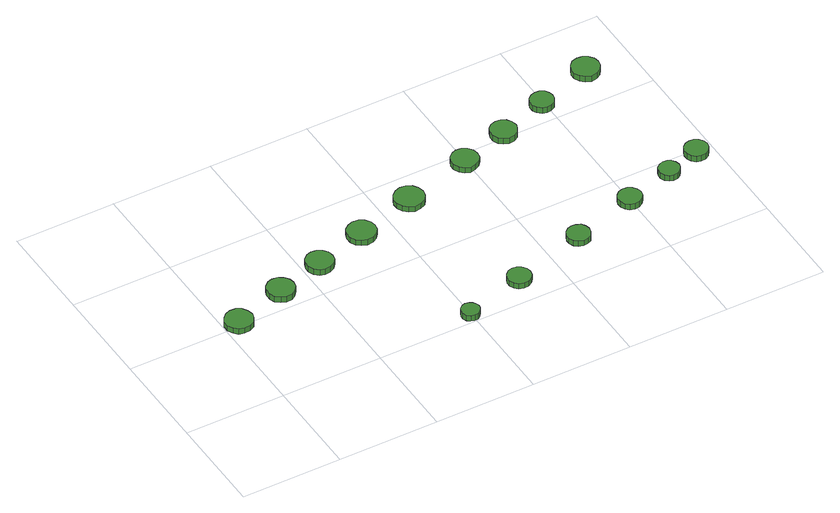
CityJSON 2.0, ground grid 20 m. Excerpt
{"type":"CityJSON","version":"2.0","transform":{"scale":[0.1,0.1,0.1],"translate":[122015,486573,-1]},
"CityObjects":{
"tree1":{"type":"SolitaryVegetationObject","attributes":{"function":"something"},"geometry":[{"type":"MultiSurface","lod":"1","boundaries":[[[0,1,2,3,4,5,6,7,8,9,10,11,12,13,14]],[[15,16,17,18,19,20,21,22,23,24,25,26,27,28,29]],[[0,29,28,1]],[[1,28,27,2]],[[2,27,26,3]],[[3,26,25,4]],[[4,25,24,5]],[[5,24,23,6]],[[6,23,22,7]],[[7,22,21,8]],[[8,21,20,9]],[[9,20,19,10]],[[10,19,18,11]],[[11,18,17,12]],[[12,17,16,13]],[[13,16,15,14]],[[14,15,29,0]]]}]},
"tree2":{"type":"SolitaryVegetationObject","attributes":{"function":"something"},"geometry":[{"type":"MultiSurface","lod":"1","boundaries":[[[30,31,32,33,34,35,36,37,38,39,40,41,42,43,44]],[[45,46,47,48,49,50,51,52,53,54,55,56,57,58,59]],[[30,59,58,31]],[[31,58,57,32]],[[32,57,56,33]],[[33,56,55,34]],[[34,55,54,35]],[[35,54,53,36]],[[36,53,52,37]],[[37,52,51,38]],[[38,51,50,39]],[[39,50,49,40]],[[40,49,48,41]],[[41,48,47,42]],[[42,47,46,43]],[[43,46,45,44]],[[44,45,59,30]]]}]},
"tree3":{"type":"SolitaryVegetationObject","attributes":{"function":"something"},"geometry":[{"type":"MultiSurface","lod":"1","boundaries":[[[60,61,62,63,64,65,66,67,68,69,70,71,72,73,74]],[[75,76,77,78,79,80,81,82,83,84,85,86,87,88,89]],[[60,89,88,61]],[[61,88,87,62]],[[62,87,86,63]],[[63,86,85,64]],[[64,85,84,65]],[[65,84,83,66]],[[66,83,82,67]],[[67,82,81,68]],[[68,81,80,69]],[[69,80,79,70]],[[70,79,78,71]],[[71,78,77,72]],[[72,77,76,73]],[[73,76,75,74]],[[74,75,89,60]]]}]},
"tree4":{"type":"SolitaryVegetationObject","attributes":{"function":"something"},"geometry":[{"type":"MultiSurface","lod":"1","boundaries":[[[90,91,92,93,94,95,96,97,98,99,100,101,102,103,104]],[[105,106,107,108,109,110,111,112,113,114,115,116,117,118,119]],[[90,119,118,91]],[[91,118,117,92]],[[92,117,116,93]],[[93,116,115,94]],[[94,115,114,95]],[[95,114,113,96]],[[96,113,112,97]],[[97,112,111,98]],[[98,111,110,99]],[[99,110,109,100]],[[100,109,108,101]],[[101,108,107,102]],[[102,107,106,103]],[[103,106,105,104]],[[104,105,119,90]]]}]},
"tree5":{"type":"SolitaryVegetationObject","attributes":{"function":"something"},"geometry":[{"type":"MultiSurface","lod":"1","boundaries":[[[120,121,122,123,124,125,126,127,128,129,130,131,132,133,134]],[[135,136,137,138,139,140,141,142,143,144,145,146,147,148,149]],[[120,149,148,121]],[[121,148,147,122]],[[122,147,146,123]],[[123,146,145,124]],[[124,145,144,125]],[[125,144,143,126]],[[126,143,142,127]],[[127,142,141,128]],[[128,141,140,129]],[[129,140,139,130]],[[130,139,138,131]],[[131,138,137,132]],[[132,137,136,133]],[[133,136,135,134]],[[134,135,149,120]]]}]},
"tree6":{"type":"SolitaryVegetationObject","attributes":{"function":"something"},"geometry":[{"type":"MultiSurface","lod":"1","boundaries":[[[150,151,152,153,154,155,156,157,158,159,160,161,162,163,164]],[[165,166,167,168,169,170,171,172,173,174,175,176,177,178,179]],[[150,179,178,151]],[[151,178,177,152]],[[152,177,176,153]],[[153,176,175,154]],[[154,175,174,155]],[[155,174,173,156]],[[156,173,172,157]],[[157,172,171,158]],[[158,171,170,159]],[[159,170,169,160]],[[160,169,168,161]],[[161,168,167,162]],[[162,167,166,163]],[[163,166,165,164]],[[164,165,179,150]]]}]},
"tree7":{"type":"SolitaryVegetationObject","attributes":{"function":"something"},"geometry":[{"type":"MultiSurface","lod":"1","boundaries":[[[180,181,182,183,184,185,186,187,188,189,190,191,192,193,194]],[[195,196,197,198,199,200,201,202,203,204,205,206,207,208,209]],[[180,209,208,181]],[[181,208,207,182]],[[182,207,206,183]],[[183,206,205,184]],[[184,205,204,185]],[[185,204,203,186]],[[186,203,202,187]],[[187,202,201,188]],[[188,201,200,189]],[[189,200,199,190]],[[190,199,198,191]],[[191,198,197,192]],[[192,197,196,193]],[[193,196,195,194]],[[194,195,209,180]]]}]},
"tree8":{"type":"SolitaryVegetationObject","attributes":{"function":"something"},"geometry":[{"type":"MultiSurface","lod":"1","boundaries":[[[210,211,212,213,214,215,216,217,218,219,220,221,222,223,224]],[[225,226,227,228,229,230,231,232,233,234,235,236,237,238,239]],[[210,239,238,211]],[[211,238,237,212]],[[212,237,236,213]],[[213,236,235,214]],[[214,235,234,215]],[[215,234,233,216]],[[216,233,232,217]],[[217,232,231,218]],[[218,231,230,219]],[[219,230,229,220]],[[220,229,228,221]],[[221,228,227,222]],[[222,227,226,223]],[[223,226,225,224]],[[224,225,239,210]]]}]},
"tree9":{"type":"SolitaryVegetationObject","attributes":{"function":"something"},"geometry":[{"type":"MultiSurface","lod":"1","boundaries":[[[240,241,242,243,244,245,246,247,248,249,250,251,252,253,254]],[[255,256,257,258,259,260,261,262,263,264,265,266,267,268,269]],[[240,269,268,241]],[[241,268,267,242]],[[242,267,266,243]],[[243,266,265,244]],[[244,265,264,245]],[[245,264,263,246]],[[246,263,262,247]],[[247,262,261,248]],[[248,261,260,249]],[[249,260,259,250]],[[250,259,258,251]],[[251,258,257,252]],[[252,257,256,253]],[[253,256,255,254]],[[254,255,269,240]]]}]},
"tree10":{"type":"SolitaryVegetationObject","attributes":{"function":"something"},"geometry":[{"type":"MultiSurface","lod":"1","boundaries":[[[270,271,272,273,274,275,276,277,278,279,280,281,282,283,284]],[[285,286,287,288,289,290,291,292,293,294,295,296,297,298,299]],[[270,299,298,271]],[[271,298,297,272]],[[272,297,296,273]],[[273,296,295,274]],[[274,295,294,275]],[[275,294,293,276]],[[276,293,292,277]],[[277,292,291,278]],[[278,291,290,279]],[[279,290,289,280]],[[280,289,288,281]],[[281,288,287,282]],[[282,287,286,283]],[[283,286,285,284]],[[284,285,299,270]]]}]},
"tree11":{"type":"SolitaryVegetationObject","attributes":{"function":"something"},"geometry":[{"type":"MultiSurface","lod":"1","boundaries":[[[300,301,302,303,304,305,306,307,308,309,310,311,312,313,314]],[[315,316,317,318,319,320,321,322,323,324,325,326,327,328,329]],[[300,329,328,301]],[[301,328,327,302]],[[302,327,326,303]],[[303,326,325,304]],[[304,325,324,305]],[[305,324,323,306]],[[306,323,322,307]],[[307,322,321,308]],[[308,321,320,309]],[[309,320,319,310]],[[310,319,318,311]],[[311,318,317,312]],[[312,317,316,313]],[[313,316,315,314]],[[314,315,329,300]]]}]},
"tree12":{"type":"SolitaryVegetationObject","attributes":{"function":"something"},"geometry":[{"type":"MultiSurface","lod":"1","boundaries":[[[330,331,332,333,334,335,336,337,338,339,340,341,342,343,344]],[[345,346,347,348,349,350,351,352,353,354,355,356,357,358,359]],[[330,359,358,331]],[[331,358,357,332]],[[332,357,356,333]],[[333,356,355,334]],[[334,355,354,335]],[[335,354,353,336]],[[336,353,352,337]],[[337,352,351,338]],[[338,351,350,339]],[[339,350,349,340]],[[340,349,348,341]],[[341,348,347,342]],[[342,347,346,343]],[[343,346,345,344]],[[344,345,359,330]]]}]},
"tree13":{"type":"SolitaryVegetationObject","attributes":{"function":"something"},"geometry":[{"type":"MultiSurface","lod":"1","boundaries":[[[360,361,362,363,364,365,366,367,368,369,370,371,372,373,374]],[[375,376,377,378,379,380,381,382,383,384,385,386,387,388,389]],[[360,389,388,361]],[[361,388,387,362]],[[362,387,386,363]],[[363,386,385,364]],[[364,385,384,365]],[[365,384,383,366]],[[366,383,382,367]],[[367,382,381,368]],[[368,381,380,369]],[[369,380,379,370]],[[370,379,378,371]],[[371,378,377,372]],[[372,377,376,373]],[[373,376,375,374]],[[374,375,389,360]]]}]},
"tree14":{"type":"SolitaryVegetationObject","attributes":{"function":"something"},"geometry":[{"type":"MultiSurface","lod":"1","boundaries":[[[390,391,392,393,394,395,396,397,398,399,400,401,402,403,404]],[[405,406,407,408,409,410,411,412,413,414,415,416,417,418,419]],[[390,419,418,391]],[[391,418,417,392]],[[392,417,416,393]],[[393,416,415,394]],[[394,415,414,395]],[[395,414,413,396]],[[396,413,412,397]],[[397,412,411,398]],[[398,411,410,399]],[[399,410,409,400]],[[400,409,408,401]],[[401,408,407,402]],[[402,407,406,403]],[[403,406,405,404]],[[404,405,419,390]]]}]},
"tree15":{"type":"SolitaryVegetationObject","attributes":{"function":"something"},"geometry":[{"type":"MultiSurface","lod":"1","boundaries":[[[420,421,422,423,424,425,426,427,428,429,430,431,432,433,434]],[[435,436,437,438,439,440,441,442,443,444,445,446,447,448,449]],[[420,449,448,421]],[[421,448,447,422]],[[422,447,446,423]],[[423,446,445,424]],[[424,445,444,425]],[[425,444,443,426]],[[426,443,442,427]],[[427,442,441,428]],[[428,441,440,429]],[[429,440,439,430]],[[430,439,438,431]],[[431,438,437,432]],[[432,437,436,433]],[[433,436,435,434]],[[434,435,449,420]]]}]}
},
"vertices":[
[57,207,17],[54,218,17],[48,228,17],[38,234,17],[26,235,17],[15,231,17],[7,223,17],[2,213,17],[2,201,17],[7,191,17],[15,183,17],[26,180,17],[38,181,17],[48,187,17],[54,196,17],[54,196,5],[48,187,5],[38,181,5],[26,180,5],[15,183,5],[7,191,5],[2,201,5],[2,213,5],[7,223,5],[15,231,5],[26,235,5],[38,234,5],[48,228,5],[54,218,5],[57,207,5],
[163,242,18],[161,253,18],[154,262,18],[145,268,18],[133,269,18],[123,266,18],[114,258,18],[110,248,18],[110,236,18],[114,226,18],[123,219,18],[133,215,18],[145,216,18],[154,222,18],[161,231,18],[161,231,5],[154,222,5],[145,216,5],[133,215,5],[123,219,5],[114,226,5],[110,236,5],[110,248,5],[114,258,5],[123,266,5],[133,269,5],[145,268,5],[154,262,5],[161,253,5],[163,242,5],
[260,270,18],[258,281,18],[251,290,18],[241,296,18],[230,297,18],[220,294,18],[211,286,18],[207,276,18],[207,265,18],[211,255,18],[220,247,18],[230,244,18],[241,245,18],[251,250,18],[258,259,18],[258,259,5],[251,250,5],[241,245,5],[230,244,5],[220,247,5],[211,255,5],[207,265,5],[207,276,5],[211,286,5],[220,294,5],[230,297,5],[241,296,5],[251,290,5],[258,281,5],[260,270,5],
[417,20,18],[415,27,18],[411,33,18],[405,37,18],[397,38,18],[390,36,18],[384,31,18],[381,24,18],[381,16,18],[384,9,18],[390,4,18],[397,2,18],[405,3,18],[411,7,18],[415,13,18],[415,13,5],[411,7,5],[405,3,5],[397,2,5],[390,4,5],[384,9,5],[381,16,5],[381,24,5],[384,31,5],[390,36,5],[397,38,5],[405,37,5],[411,33,5],[415,27,5],[417,20,5],
[367,303,17],[365,314,17],[358,324,17],[348,330,17],[336,331,17],[325,327,17],[316,320,17],[311,309,17],[311,297,17],[316,286,17],[325,279,17],[336,275,17],[348,276,17],[358,282,17],[365,292,17],[365,292,5],[358,282,5],[348,276,5],[336,275,5],[325,279,5],[316,286,5],[311,297,5],[311,309,5],[316,320,5],[325,327,5],[336,331,5],[348,330,5],[358,324,5],[365,314,5],[367,303,5],
[543,55,18],[541,64,18],[535,72,18],[527,77,18],[517,78,18],[508,75,18],[501,68,18],[497,60,18],[497,50,18],[501,41,18],[508,35,18],[517,32,18],[527,33,18],[535,38,18],[541,45,18],[541,45,6],[535,38,6],[527,33,6],[517,32,6],[508,35,6],[501,41,6],[497,50,6],[497,60,6],[501,68,6],[508,75,6],[517,78,6],[527,77,6],[535,72,6],[541,64,6],[543,55,6],
[488,339,17],[485,351,17],[478,361,17],[467,367,17],[455,368,17],[444,364,17],[435,356,17],[430,345,17],[430,333,17],[435,322,17],[444,314,17],[455,310,17],[467,311,17],[478,317,17],[485,327,17],[485,327,5],[478,317,5],[467,311,5],[455,310,5],[444,314,5],[435,322,5],[430,333,5],[430,345,5],[435,356,5],[444,364,5],[455,368,5],[467,367,5],[478,361,5],[485,351,5],[488,339,5],
[692,101,18],[690,110,18],[685,118,18],[676,122,18],[667,123,18],[658,120,18],[651,114,18],[647,105,18],[647,96,18],[651,87,18],[658,81,18],[667,78,18],[676,79,18],[685,83,18],[690,91,18],[690,91,5],[685,83,5],[676,79,5],[667,78,5],[658,81,5],[651,87,5],[647,96,5],[647,105,5],[651,114,5],[658,120,5],[667,123,5],[676,122,5],[685,118,5],[690,110,5],[692,101,5],
[623,378,17],[621,389,17],[614,398,17],[604,404,17],[593,405,17],[583,401,17],[575,394,17],[570,384,17],[570,373,17],[575,362,17],[583,355,17],[593,351,17],[604,353,17],[614,358,17],[621,367,17],[621,367,5],[614,358,5],[604,353,5],[593,351,5],[583,355,5],[575,362,5],[570,373,5],[570,384,5],[575,394,5],[583,401,5],[593,405,5],[604,404,5],[614,398,5],[621,389,5],[623,378,5],
[720,407,20],[717,418,20],[711,427,20],[702,432,20],[691,433,20],[681,430,20],[673,423,20],[669,413,20],[669,402,20],[673,392,20],[681,385,20],[691,382,20],[702,383,20],[711,388,20],[717,397,20],[717,397,7],[711,388,7],[702,383,7],[691,382,7],[681,385,7],[673,392,7],[669,402,7],[669,413,7],[673,423,7],[681,430,7],[691,433,7],[702,432,7],[711,427,7],[717,418,7],[720,407,7],
[822,140,18],[820,149,18],[814,157,18],[806,162,18],[797,163,18],[787,160,18],[780,153,18],[776,145,18],[776,135,18],[780,126,18],[787,120,18],[797,117,18],[806,118,18],[814,123,18],[820,130,18],[820,130,5],[814,123,5],[806,118,5],[797,117,5],[787,120,5],[780,126,5],[776,135,5],[776,145,5],[780,153,5],[787,160,5],[797,163,5],[806,162,5],[814,157,5],[820,149,5],[822,140,5],
[815,439,23],[813,448,23],[808,456,23],[799,461,23],[790,462,23],[781,459,23],[773,453,23],[769,444,23],[769,434,23],[773,426,23],[781,419,23],[790,416,23],[799,417,23],[808,422,23],[813,430,23],[813,430,10],[808,422,10],[799,417,10],[790,416,10],[781,419,10],[773,426,10],[769,434,10],[769,444,10],[773,453,10],[781,459,10],[790,462,10],[799,461,10],[808,456,10],[813,448,10],[815,439,10],
[918,169,18],[916,178,18],[911,185,18],[904,189,18],[895,190,18],[887,187,18],[880,181,18],[877,173,18],[877,165,18],[880,157,18],[887,151,18],[895,148,18],[904,149,18],[911,154,18],[916,161,18],[916,161,5],[911,154,5],[904,149,5],[895,148,5],[887,151,5],[880,157,5],[877,165,5],[877,173,5],[880,181,5],[887,187,5],[895,190,5],[904,189,5],[911,185,5],[916,178,5],[918,169,5],
[990,192,18],[988,201,18],[982,209,18],[974,214,18],[964,215,18],[955,212,18],[948,206,18],[944,197,18],[944,187,18],[948,179,18],[955,172,18],[964,169,18],[974,170,18],[982,175,18],[988,183,18],[988,183,5],[982,175,5],[974,170,5],[964,169,5],[955,172,5],[948,179,5],[944,187,5],[944,197,5],[948,206,5],[955,212,5],[964,215,5],[974,214,5],[982,209,5],[988,201,5],[990,192,5],
[929,473,27],[927,484,27],[920,493,27],[910,499,27],[899,500,27],[888,497,27],[880,489,27],[875,479,27],[875,467,27],[880,457,27],[888,449,27],[899,445,27],[910,447,27],[920,452,27],[927,462,27],[927,462,14],[920,452,14],[910,447,14],[899,445,14],[888,449,14],[880,457,14],[875,467,14],[875,479,14],[880,489,14],[888,497,14],[899,500,14],[910,499,14],[920,493,14],[927,484,14],[929,473,14]
]}
